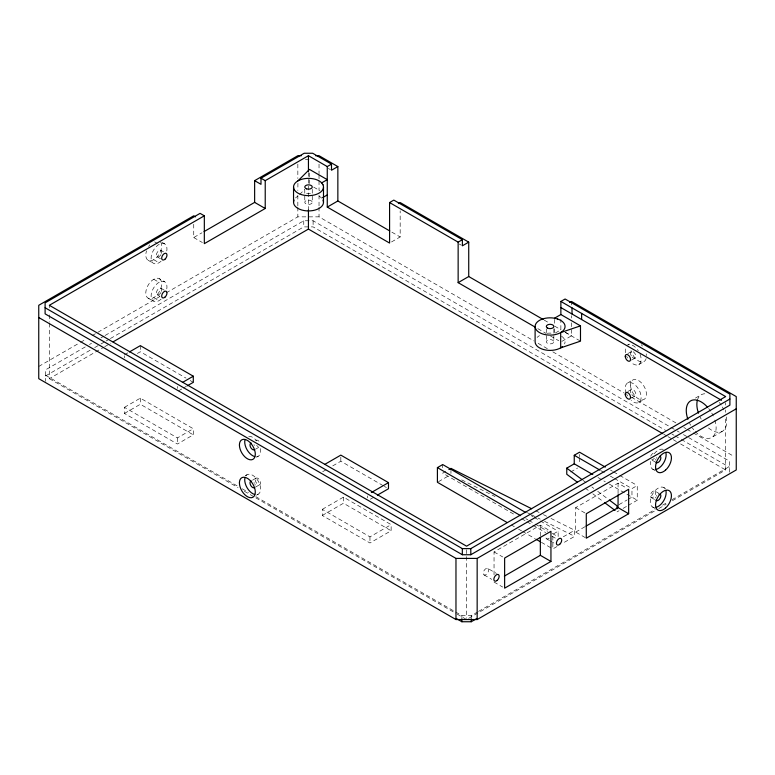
<?xml version="1.0" encoding="UTF-8"?>
<svg xmlns="http://www.w3.org/2000/svg" width="775" height="775" viewBox="0 0 775 775"><rect width="100%" height="100%" fill="white"/><g stroke="black" fill="none" stroke-linecap="round" stroke-linejoin="round"><path stroke-width="0.58" stroke-dasharray="3.88 2.91" d="M299.586 194.535L304.536 189.613M193.74 224.256L193.74 237.537L201.994 232.771M38.75 366.439L79.496 342.918M80.542 342.308L85.763 339.295M92.031 335.672L159.941 296.467M166.208 292.853L297.842 216.855L319.029 216.855L533.927 340.923M85.269 346.919L45.541 369.849L45.541 381.368M89.454 344.507L91.537 343.296M100.953 337.861L104.082 336.05M105.129 335.449L303.761 220.768L313.11 220.768L676.11 430.348M45.541 375.972L90.501 350.009M94.676 347.597L99.907 344.584M100.953 343.974L105.129 341.562M106.175 340.961L109.314 339.15M110.36 338.549L303.761 226.891L313.11 226.891L665.648 430.416M49.338 323.34L49.338 378.665L103.666 347.297M104.712 346.696L110.98 343.083M124.455 354.805L128.427 352.518M137.369 353.468L140.343 351.753L186.029 378.123M391.511 241.955L400.171 236.947L400.171 210.858M124.455 407.33L140.343 398.156L193.295 428.73L193.295 434.843L177.407 444.017L124.455 413.443L124.455 407.33L177.407 437.904L193.295 428.73M124.455 413.443L140.343 404.269L193.295 434.843M178.405 390.92L182.377 388.624M183.365 388.052L186.349 386.338M255.411 449.258L259.828 446.71A3.749 2.16 60 0 1 256.632 445.354M256.506 457.269L258.269 456.252M245.278 475.724L247.041 474.707M252.553 480.171L256.079 478.136M255.411 487.165L259.828 484.617M256.506 495.177L258.269 494.159M555.375 332.988L560.868 329.821L560.868 319.232M322.671 471.713L326.711 469.379M332.756 465.891L340.826 461.232L383.305 485.751M561.836 341.397L571.466 335.837L571.466 328.726M322.293 509.349L343.48 497.124L391.133 524.636L391.133 530.749L369.956 542.984L322.293 515.462L322.293 509.349L369.956 536.862L391.133 524.636M322.293 515.462L343.48 503.237L391.133 530.749M629.339 344.071L627.576 345.088A11.237 6.481 60 0 1 638.3 350.746M370.334 499.226L374.364 496.901M627.789 353.613L631.315 351.579M631.538 360.104L635.064 358.06M445.799 471.336L442.709 473.128L515.511 515.152M638.803 364.55L644.102 361.489M438.456 481.692L448.87 475.676M627.576 382.995L632.875 379.944M627.789 391.52L631.315 389.486M631.538 398.011L635.064 395.967M638.803 402.457L644.102 399.396M695.446 398.079L701.23 394.746M570.691 471.994L577.569 468.022M494.043 574.837L494.043 551.936L540.349 525.198L549.02 530.197M585.328 537.637L575.699 532.086L575.699 507.625L618.062 483.164L626.723 488.173M695.117 431.394A21.119 12.197 60 0 0 711.75 437.439L722.348 431.326M558.145 536.562L558.145 531.214L552.846 534.266L552.846 548.942L557.002 546.549M614.439 478.475L631.964 488.589L637.253 485.537L637.253 500.214L628.137 505.474M563.299 536.794L574.643 530.245L574.643 536.358L563.222 542.955M618.993 504.641L626.975 500.03M627.973 499.458L631.964 497.153L631.964 488.589M575.699 532.086L584.999 526.709M616.997 511.907L619.031 510.735M623.081 508.4L627.13 506.056M455.613 611.998L461.89 615.621L471.239 615.621L477.507 612.008M478.553 611.398L655.233 509.398M662.548 505.174L667.779 502.152M671.954 499.739L729.459 466.54M468.652 618.343L657.752 509.165M658.798 508.565L666.113 504.341M672.38 500.718L725.662 469.96L725.662 417.115M305.408 159.379L309.041 159.379M535.922 510.87L539.148 512.488M543.449 514.639L546.675 516.257M550.977 518.407L574.643 530.245M461.706 479.861L495.051 496.542M527.32 512.682L530.546 514.3M531.621 514.833L536.998 517.526M538.073 518.068L540.223 519.143M544.525 521.294L574.643 536.358M328.358 168.427L330.45 169.638M459.265 244.009L461.338 245.21M391.859 232.151L400.171 236.947M544.205 320.104L548.4 322.526M554.687 326.159L560.984 329.792M565.169 332.213L571.466 335.837M313.672 187.104L319.949 190.718M565.004 332.204L580.485 341.145M537.811 328.639L546.201 333.483M550.386 335.904L558.775 340.748M538.121 343.344L547.557 348.789M552.798 351.821L624.078 392.973M631.422 397.207L676.498 423.237M683.831 427.471L685.933 428.682M686.979 429.282L692.22 432.314M693.267 432.915L734.158 456.523M677.156 430.948L679.249 432.159M683.424 434.572L687.609 436.984M688.655 437.594L729.459 461.144L729.459 472.663M671.925 434.039L674.018 435.25M675.064 435.86L680.295 438.873M681.341 439.483L729.459 467.257M663.807 434.252L666.955 436.063M668.002 436.674L672.196 439.096M673.243 439.696L676.391 441.517M680.586 443.939L725.662 469.96M652.172 460.224L655.292 462.026M652.579 469.108L655.233 470.638M663.817 487.562L665.58 488.579M654.885 491.05A3.749 2.16 -60 0 1 653.693 496.853A3.749 2.16 -60 0 1 650.448 494.983A3.749 2.16 -60 0 1 654.885 491.05L659.031 493.452M610.458 470.067L612.521 471.258M613.548 471.849L618.702 474.823M619.738 475.424L637.253 485.537M651.136 497.54L655.292 499.933M601.042 470.745L606.195 473.719M610.312 476.092L613.413 477.884M193.74 237.537L202.411 242.536M652.579 507.015L655.233 508.545M597.951 477.516L605.304 481.759M609.286 484.065L637.253 500.214M162.004 242.323L164.649 243.854M154.622 241.858L157.267 243.389M160.909 250.335L163.554 251.865M157.16 256.825L161.578 259.373M153.741 259.693L159.03 262.754M148.122 260.255L153.421 263.306M575.699 507.625L586.288 513.738M159.359 278.7A11.237 6.481 -60 0 1 155.794 296.108A11.237 6.481 -60 0 1 146.068 290.489A11.237 6.481 -60 0 1 159.359 278.7L164.649 281.761M153.741 279.262L159.03 282.313M160.909 288.242L165.317 290.79M157.16 294.733L159.815 296.263M153.741 297.6L159.03 300.661M531.107 515.598L533.181 516.799M534.227 517.4L539.429 520.403M540.466 521.003L558.145 531.214M148.122 298.162L153.421 301.213M552.265 533.442L558.039 536.775M525.808 518.659L527.891 519.86M528.928 520.461L534.13 523.464M535.167 524.065L547.654 531.262M521.749 518.756L525.905 521.158M526.942 521.759L545.668 532.561M551.907 536.164L556.062 538.567M546.598 538.819L549.485 540.485M550.444 541.037L555.258 543.817M511.248 524.927L514.368 526.729M518.533 529.131L521.653 530.933M522.689 531.534L535.167 538.732M541.405 542.335L552.846 548.942M384.342 486.351L386.415 487.552M494.043 551.936L502.704 556.934M190.185 380.525L193.295 382.327M487.795 568.443A3.749 2.16 -60 0 1 486.613 574.236A3.749 2.16 -60 0 1 483.368 572.367A3.749 2.16 -60 0 1 487.795 568.443L496.465 573.442M484.055 574.924L491.757 579.371M494.043 582.064L502.704 587.062M45.541 375.255L238.022 486.38M242.207 488.793L248.484 492.416M255.808 496.649L454.567 611.398M49.338 378.665L238.032 487.611M244.328 491.243L254.81 497.288M255.857 497.899L456.078 613.5M457.124 614.1L466.56 619.545M583.188 480.452L586.084 482.622M591.877 486.971L593.815 488.415M597.68 491.311L608.307 499.274M585.115 488.017L588.981 490.914M592.846 493.811L603.473 501.774M321.654 198.187L321.489 197.964A14.977 8.651 0 0 0 319.116 196.172M725.662 402.7L725.662 405.102M725.662 409.907L725.662 412.31M618.062 483.164L618.062 493.646M579.535 454.47L579.535 456.727M579.535 457.86L579.535 464.632M571.466 301.446L571.466 305.001M571.466 315.677L571.466 318.05M571.466 322.797L571.466 327.534M554.464 319.407L554.464 324.115M554.464 328.813L554.464 333.521M553.834 328.823L553.834 341.756A3.749 2.16 0 0 1 548.216 343.625A3.749 2.16 0 0 1 548.216 339.886A3.749 2.16 0 0 1 553.834 341.756M546.346 328.823L546.346 341.756M540.349 525.198L540.349 536.038M471.239 615.621L471.239 617.665M466.56 549.785L466.56 618.343M461.89 615.621L461.89 617.665M450.953 470.396L450.953 473.457M442.709 464.564L442.709 467.771M369.956 536.862L369.956 542.984M367.302 495.884L367.302 497.918M343.48 497.124L343.48 503.237M340.826 457.153L340.826 461.232M319.029 164.097L319.029 173.687M319.029 174.888L319.029 179.684M319.029 180.885L319.029 190.476M319.029 195.271L319.029 206.063M319.029 207.254L319.029 216.855M313.11 220.768L313.11 226.891M312.267 189.352L312.267 202.285A3.749 2.16 0 0 1 306.648 204.154A3.749 2.16 0 0 1 306.648 200.415A3.749 2.16 0 0 1 312.267 202.285M309.496 172.932L309.496 183.51M308.44 172.544L308.44 209.831M304.778 189.352L304.778 202.285M303.761 220.768L303.761 226.891M297.842 164.097L297.842 178.483M297.929 183.239L297.842 190.476M297.842 195.271L297.842 206.063M297.842 207.254L297.842 216.855M177.407 386.396L177.407 388.44M177.407 437.904L177.407 444.017M140.343 345.64L140.343 351.753M140.343 398.156L140.343 404.269M124.455 355.822L124.455 357.866M49.338 305.292L49.338 307.694M49.338 314.912L49.338 322.129M726.214 416.902A21.119 12.197 60 0 1 707.924 427.461M701.23 419.13A21.119 12.197 60 0 1 700.183 417.192M697.364 400.249A21.119 12.197 60 0 1 706.684 393.884M719.248 402.409A21.119 12.197 60 0 1 721.186 405.063M722.348 406.943A21.119 12.197 60 0 1 723.869 409.878M714.841 420.011A21.119 12.197 60 0 1 711.75 437.439M693.732 429.767A21.119 12.197 60 0 1 692.424 428.032M690.641 425.243A21.119 12.197 60 0 1 689.595 423.305M708.66 408.532A21.119 12.197 60 0 1 710.597 411.176M711.75 413.056A21.119 12.197 60 0 1 713.281 415.991M654.226 507.528A11.237 6.481 -60 0 1 652.579 494.053A11.237 6.481 -60 0 1 665.076 488.734M255.663 440.617A3.749 2.16 60 0 1 260.245 443.261M160.909 254.665A3.749 2.16 -60 0 1 156.55 256.06A3.749 2.16 -60 0 1 159.263 250.403A3.749 2.16 -60 0 1 161.326 253.783M630.898 392.935A3.749 2.16 60 0 1 632.729 389.447A3.749 2.16 60 0 1 635.8 394.766A3.749 2.16 60 0 1 631.867 394.611M633.194 351.763A3.749 2.16 60 0 1 635.752 357.091A3.749 2.16 60 0 1 631.867 356.703M631.315 355.899A3.749 2.16 60 0 1 632.507 351.472M654.226 469.621A11.237 6.481 -60 0 1 650.525 461.435M654.226 453.733A11.237 6.481 -60 0 1 663.817 449.655M655.64 497.976A3.749 2.16 -60 0 1 655.902 497.085M656.328 496.213A3.749 2.16 -60 0 1 656.871 495.409M658.198 494.237A3.749 2.16 -60 0 1 658.886 493.946M248.688 436.286A11.237 6.481 60 0 1 256.632 440.868M260.332 448.58A11.237 6.481 60 0 1 256.632 456.756M253.977 444.637A3.749 2.16 60 0 1 254.529 445.441M655.64 460.069A3.749 2.16 -60 0 1 655.902 459.178M656.328 458.296A3.749 2.16 -60 0 1 656.871 457.502M549.155 538.131A3.749 2.16 -60 0 1 546.365 538.644A3.749 2.16 -60 0 1 546.172 535.37M650.719 456.184A3.749 2.16 -60 0 1 655.301 453.53M654.333 458.267A3.749 2.16 -60 0 1 651.688 459.798M160.909 292.572A3.749 2.16 -60 0 1 156.55 293.967A3.749 2.16 -60 0 1 159.263 288.31A3.749 2.16 -60 0 1 161.326 291.691M626.316 393.342A11.237 6.481 60 0 1 631.141 382.685A11.237 6.481 60 0 1 641.138 397.313A11.237 6.481 60 0 1 631.141 400.404M627.576 395.967A11.237 6.481 60 0 1 626.684 394.233M640.072 354.204A11.237 6.481 60 0 1 639.491 364.037A11.237 6.481 60 0 1 631.141 362.487M627.576 358.06A11.237 6.481 60 0 1 626.684 356.316M625.522 352.761A11.237 6.481 60 0 1 626.316 346.26M160.619 241.965A11.237 6.481 -60 0 1 154.089 259.489A11.237 6.481 -60 0 1 146.543 250.8M148.635 246.45A11.237 6.481 -60 0 1 149.769 244.871M161.093 261.252A11.237 6.481 -60 0 1 151.125 258.947A11.237 6.481 -60 0 1 159.727 244.047A11.237 6.481 -60 0 1 166.703 251.526M161.093 299.16A11.237 6.481 -60 0 1 151.125 296.854A11.237 6.481 -60 0 1 159.727 281.955A11.237 6.481 -60 0 1 166.703 289.433M537.123 337.425A14.977 8.651 0 0 1 539.497 335.643M547.16 333.269A14.977 8.651 0 0 1 553.97 333.405M561.565 336.195A14.977 8.651 0 0 1 564.558 343.993M245.782 475.879A11.237 6.481 60 0 1 258.269 481.188A11.237 6.481 60 0 1 256.632 494.673M295.546 197.964A14.977 8.651 0 0 1 297.929 196.172M306.571 193.711A14.977 8.651 0 0 1 310.475 193.711M253.977 482.554A3.749 2.16 60 0 1 254.529 483.348M254.946 484.23A3.749 2.16 60 0 1 255.217 485.121M646.156 358.563A11.237 6.481 60 0 1 638.833 361.121A11.237 6.481 60 0 1 631.024 350.591M641.206 344.71A11.237 6.481 60 0 1 642.456 346.115M646.156 353.817A11.237 6.481 60 0 1 646.398 355.531M255.304 479.851A3.749 2.16 60 0 0 259.276 484.792A3.749 2.16 60 0 0 259.276 479.493A3.749 2.16 60 0 0 255.304 479.851M630.54 385.088A11.237 6.481 60 0 0 642.456 399.91A11.237 6.481 60 0 0 642.456 384.022A11.237 6.481 60 0 0 630.54 385.088"/><path stroke-width="1.16" d="M297.929 180.885L309.496 169.405L327.263 179.655L321.654 182.9M204.067 231.58L254.636 202.382L254.636 180.653L297.842 155.707L301.378 155.707M254.636 180.653L260.991 184.324L260.991 178.202L304.197 153.256L312.674 153.256L331.497 164.126L331.497 170.238L337.852 166.577L337.852 200.967L389.786 230.95M331.497 164.126L327.263 166.577L308.44 155.707L265.224 180.653L265.224 208.494L204.329 243.65L204.329 215.808L49.338 305.292L466.56 546.172L725.662 396.587L560.868 301.446L560.868 314.534L580.485 325.858L580.485 341.145L560.683 347.868L560.683 332.582L580.485 325.858M322.584 197.644L327.263 194.942M327.263 166.577L327.263 207.08L337.852 200.967M113.073 341.872L308.44 229.08L662.761 433.642M129.425 351.937L140.343 345.64L193.295 376.204L193.295 382.327L187.337 385.766M327.263 207.08L389.583 243.059L389.583 202.556L393.816 200.105L462.384 239.688L462.384 245.811L468.73 242.139L468.73 276.53L543.159 319.503M398.36 203.602L400.171 202.556L468.73 242.139M182.377 382.511L193.295 376.204M389.583 202.556L458.141 242.139L462.384 239.688M458.141 242.139L458.141 282.642L468.73 276.53M560.868 301.446L565.111 299.005L729.895 394.146L729.895 405.151L470.803 554.735L462.326 554.735L45.105 313.856L45.105 302.851L200.095 213.367L204.329 215.808M569.644 302.492L571.466 301.446L736.25 396.587L736.25 469.96L477.158 619.545L455.971 619.545L38.75 378.665L38.75 305.292L193.74 215.808L195.562 216.855M554.464 318.234L560.868 314.534M324.686 464.438L340.826 455.119L388.488 482.631L388.488 488.744L377.386 495.147M371.341 492.532L388.488 482.631M507.092 522.524L437.41 482.292L437.41 467.625L442.709 464.564L525.905 512.595M448.89 469.553L450.953 468.362L531.621 508.72M592.798 474.542L574.246 463.828L574.246 455.274L579.535 452.213L605.304 467.093M577.394 482.224L566.767 474.261L566.767 468.148L574.246 463.828M45.105 307.743L462.326 548.623L470.803 548.623L729.895 399.028M38.75 317.517L455.971 558.407L477.158 558.407L736.25 408.812M586.026 526.118L618.062 507.625L628.651 513.738L628.651 489.277L586.288 513.738L586.288 538.199L628.651 513.738M504.331 576.125L540.349 555.326L550.947 561.439L550.947 531.311L504.632 558.048L504.632 588.177L550.947 561.439M456.659 618.721L461.89 621.744L471.239 621.744L476.47 618.721M315.493 155.707L319.029 155.707L337.852 166.577M560.868 307.559L721.486 400.287M458.141 282.642L534.663 326.827M260.991 178.202L265.224 180.653M254.636 202.382L265.224 208.494M574.246 455.274L600.005 470.144M437.41 467.625L520.606 515.656M536.213 539.332L540.369 541.735M566.767 468.148L582.219 479.735M609.276 500.001L616.997 505.794L616.997 508.846M604.442 502.491L615.069 510.454M618.062 494.808L618.062 507.625M581.628 313.429L581.628 319.542M572.008 307.878L572.008 313.991M540.349 537.249L540.349 555.326M535.108 326.469L535.108 341.756A14.977 8.651 0 0 0 545.59 350A14.977 8.651 0 0 0 562.359 346.716M477.158 558.407L477.158 619.545M471.239 618.683L471.239 621.744M470.803 548.623L470.803 554.735M462.326 548.623L462.326 554.735M461.89 618.683L461.89 621.744M455.971 558.407L455.971 619.545M323.495 186.998L323.495 202.285M308.44 155.707L308.44 171.343M308.44 209.831L308.44 229.08M293.541 186.998L293.541 202.285M687.89 419.304A21.119 12.197 60 0 1 690.36 401.024A21.119 12.197 60 0 1 707.275 406.904M698.478 413.191A21.119 12.197 60 0 1 697.364 400.249M665.87 490.488A11.237 6.481 -60 0 1 656.144 507.334M254.713 494.479A11.237 6.481 60 0 1 244.987 477.632M665.87 452.581A11.237 6.481 -60 0 1 656.144 469.427M660.067 494.053A3.749 2.16 -60 0 1 659.806 498.79A3.749 2.16 -60 0 1 655.902 500.146M254.713 456.572A11.237 6.481 60 0 1 244.987 439.716M254.529 449.762A3.749 2.16 60 0 1 250.557 447.175A3.749 2.16 60 0 1 251.333 443.106M660.067 456.136A3.749 2.16 -60 0 1 659.806 460.873A3.749 2.16 -60 0 1 655.902 462.229M322.991 200.047A14.977 8.651 0 0 1 308.518 210.936A14.977 8.651 0 0 1 294.054 200.047M254.529 487.678A3.749 2.16 60 0 1 250.557 485.082A3.749 2.16 60 0 1 251.333 481.023M557.583 318.98L553.97 318.118A14.977 8.651 0 0 0 535.341 327.97A14.977 8.651 0 0 0 558.678 333.55A14.977 8.651 0 0 0 557.583 318.98M322.991 184.76L321.489 182.677A14.977 8.651 0 0 0 296.253 182.038A14.977 8.651 0 0 0 305.922 195.513A14.977 8.651 0 0 0 322.991 184.76M665.551 508.022A11.237 6.481 -60 0 0 669.106 490.623A11.237 6.481 -60 0 0 655.824 502.403A11.237 6.481 -60 0 0 665.551 508.022M165.017 259.199A3.749 2.16 -60 0 0 166.199 253.396A3.749 2.16 -60 0 0 161.772 257.319A3.749 2.16 -60 0 0 165.017 259.199M559.744 544.244A3.749 2.16 -60 0 0 560.926 538.451A3.749 2.16 -60 0 0 556.498 542.374A3.749 2.16 -60 0 0 559.744 544.244M165.017 297.106A3.749 2.16 -60 0 0 166.199 291.303A3.749 2.16 -60 0 0 161.772 295.236A3.749 2.16 -60 0 0 165.017 297.106M239.417 482.903A11.237 6.481 60 0 0 251.333 497.724A11.237 6.481 60 0 0 251.333 481.837A11.237 6.481 60 0 0 239.417 482.903M239.417 444.995A11.237 6.481 60 0 0 251.333 459.817A11.237 6.481 60 0 0 251.333 443.93A11.237 6.481 60 0 0 239.417 444.995M665.551 470.115A11.237 6.481 -60 0 0 669.106 452.707A11.237 6.481 -60 0 0 655.824 464.496A11.237 6.481 -60 0 0 665.551 470.115M497.201 580.359A3.749 2.16 -60 0 0 498.383 574.556A3.749 2.16 -60 0 0 493.956 578.479A3.749 2.16 -60 0 0 497.201 580.359M625.251 394.252A3.749 2.16 60 0 0 629.222 399.193A3.749 2.16 60 0 0 629.222 393.903A3.749 2.16 60 0 0 625.251 394.252M625.251 356.345A3.749 2.16 60 0 0 629.222 361.286A3.749 2.16 60 0 0 629.222 355.996A3.749 2.16 60 0 0 625.251 356.345M547.441 327.999A3.749 2.16 0 0 0 553.708 327.031A3.749 2.16 0 0 0 549.117 324.376A3.749 2.16 0 0 0 547.441 327.999M306.648 188.868A3.749 2.16 0 0 0 312.267 186.998A3.749 2.16 0 0 0 306.648 185.128A3.749 2.16 0 0 0 306.648 188.868"/></g></svg>
